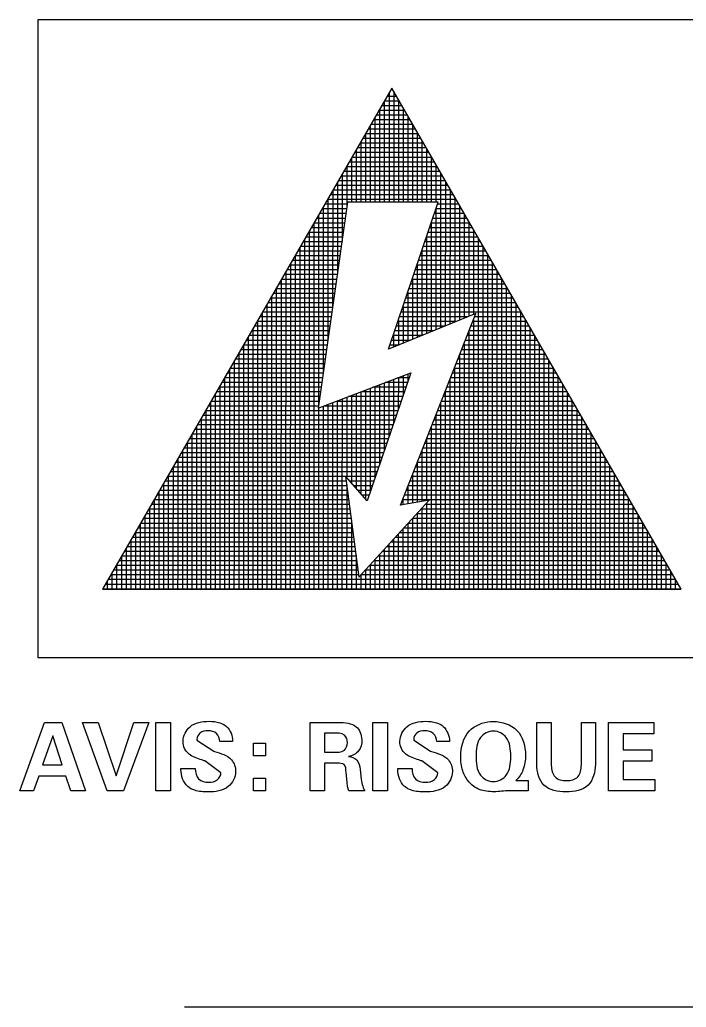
# Model space of a CAD drawing. Header units: inches. Extents: x 0 to 34, y 0 to 22.
# Drawn here: x 7.926 to 8.413, y 2.389 to 3.112 of the extents above; entities that cross this region are included whole.
import ezdxf

# ---------------------------------------------------------------- set-up
doc = ezdxf.new("R2010")
doc.units = ezdxf.units.IN
doc.header["$LTSCALE"] = 1.87
doc.header["$MEASUREMENT"] = 0
doc.layers.get('0').update_dxf_attribs({"linetype": 'CONTINUOUS'})

msp = doc.modelspace()

# ---------------------------------------------------------------- linework, layer by layer
at = {"color": 5}
for p, q in [((7.9388, 3.112), (7.9388, 2.64503)), ((9.69913, 3.112), (7.9388, 3.112)), ((8.19789, 3.06185), (7.9862, 2.69518)), ((8.40958, 2.69518), (8.19789, 3.06185)), ((8.19931, 3.0594), (8.19928, 2.97841)), ((8.19243, 3.05239), (8.19241, 2.97841)), ((8.2033, 3.05248), (8.19248, 3.05248)), ((8.20131, 3.05591), (8.19447, 3.05591)), ((8.19587, 3.05834), (8.19585, 2.97841)), ((8.20274, 3.05345), (8.20272, 2.97841)), ((8.20727, 3.04561), (8.18852, 3.04561)), ((8.189, 3.04644), (8.18897, 2.97841)), ((8.20528, 3.04904), (8.1905, 3.04904)), ((8.20617, 3.0475), (8.20615, 2.97841)), ((8.21124, 3.03874), (8.18455, 3.03874)), ((8.18556, 3.04048), (8.18554, 2.97841)), ((8.20925, 3.04217), (8.18653, 3.04217)), ((8.20961, 3.04155), (8.20959, 2.97841)), ((8.2152, 3.03187), (8.18058, 3.03187)), ((8.18212, 3.03453), (8.1821, 2.97841)), ((8.21322, 3.0353), (8.18257, 3.0353)), ((8.21304, 3.03561), (8.21302, 2.97841)), ((8.21648, 3.02966), (8.21646, 2.97841)), ((8.17524, 3.02262), (8.17523, 2.97841)), ((8.21917, 3.025), (8.17661, 3.025)), ((8.21718, 3.02843), (8.1786, 3.02843)), ((8.17868, 3.02857), (8.17867, 2.97841)), ((8.2199, 3.02371), (8.21989, 2.97841)), ((8.17181, 3.01667), (8.17179, 2.97841)), ((8.22313, 3.01812), (8.17265, 3.01812)), ((8.22115, 3.02156), (8.17463, 3.02156)), ((8.22334, 3.01777), (8.22333, 2.97841)), ((8.22909, 3.00782), (8.1667, 3.00782)), ((8.16837, 3.01072), (8.16836, 2.97841)), ((8.2271, 3.01125), (8.16868, 3.01125)), ((8.22512, 3.01469), (8.17066, 3.01469)), ((8.22677, 3.01182), (8.22676, 2.97841)), ((8.23305, 3.00094), (8.16273, 3.00094)), ((8.23107, 3.00438), (8.16472, 3.00438)), ((8.16493, 3.00476), (8.16492, 2.97399)), ((8.23021, 3.00587), (8.2302, 2.97841)), ((8.23702, 2.99407), (8.15876, 2.99407)), ((8.23503, 2.99751), (8.16075, 2.99751)), ((8.1615, 2.99881), (8.16148, 2.94989)), ((8.23364, 2.99992), (8.23361, 2.88626)), ((8.23708, 2.99398), (8.23705, 2.88767)), ((8.15462, 2.9869), (8.1546, 2.9017)), ((8.24099, 2.9872), (8.15479, 2.9872)), ((8.239, 2.99064), (8.15678, 2.99064)), ((8.15806, 2.99285), (8.15804, 2.9258)), ((8.24051, 2.98803), (8.24048, 2.88907)), ((8.24495, 2.98033), (8.15083, 2.98033)), ((8.15118, 2.98095), (8.15115, 2.87761)), ((8.24297, 2.98377), (8.15281, 2.98377)), ((8.24394, 2.98208), (8.24392, 2.89048)), ((8.16556, 2.97841), (8.14401, 2.82762)), ((8.16485, 2.97346), (8.14686, 2.97346)), ((8.14775, 2.975), (8.14771, 2.85351)), ((8.16534, 2.9769), (8.14885, 2.9769)), ((8.23177, 2.97841), (8.16556, 2.97841)), ((8.19559, 2.8707), (8.23177, 2.97841)), ((8.24892, 2.97346), (8.23011, 2.97346)), ((8.2302, 2.97372), (8.23017, 2.88485)), ((8.24694, 2.9769), (8.23127, 2.9769)), ((8.24738, 2.97613), (8.24735, 2.89189)), ((8.16387, 2.96659), (8.14289, 2.96659)), ((8.14431, 2.96904), (8.14427, 2.82942)), ((8.16436, 2.97003), (8.14488, 2.97003)), ((8.25289, 2.96659), (8.2278, 2.96659)), ((8.2509, 2.97003), (8.22896, 2.97003)), ((8.25081, 2.97019), (8.25079, 2.89329)), ((8.16289, 2.95972), (8.13893, 2.95972)), ((8.14087, 2.96309), (8.14081, 2.73876)), ((8.16338, 2.96316), (8.14091, 2.96316)), ((8.25685, 2.95972), (8.2255, 2.95972)), ((8.25487, 2.96316), (8.22665, 2.96316)), ((8.22676, 2.96348), (8.22674, 2.88345)), ((8.25424, 2.96424), (8.25422, 2.8947)), ((8.25768, 2.95829), (8.25766, 2.89611)), ((8.134, 2.95118), (8.13392, 2.69518)), ((8.1619, 2.95285), (8.13496, 2.95285)), ((8.16239, 2.95628), (8.13694, 2.95628)), ((8.13744, 2.95713), (8.13737, 2.73779)), ((8.26082, 2.95285), (8.22319, 2.95285)), ((8.22332, 2.95325), (8.2233, 2.88204)), ((8.25884, 2.95628), (8.22434, 2.95628)), ((8.26111, 2.95235), (8.26104, 2.69518)), ((8.13056, 2.94523), (8.13049, 2.69518)), ((8.16092, 2.94598), (8.131, 2.94598)), ((8.16141, 2.94941), (8.13298, 2.94941)), ((8.21989, 2.94301), (8.21987, 2.88063)), ((8.26479, 2.94598), (8.22088, 2.94598)), ((8.26281, 2.94941), (8.22203, 2.94941)), ((8.26455, 2.9464), (8.26447, 2.69518)), ((8.15945, 2.93567), (8.12504, 2.93567)), ((8.15994, 2.93911), (8.12703, 2.93911)), ((8.12713, 2.93927), (8.12705, 2.69518)), ((8.16043, 2.94254), (8.12901, 2.94254)), ((8.27074, 2.93567), (8.21742, 2.93567)), ((8.26876, 2.93911), (8.21857, 2.93911)), ((8.26677, 2.94254), (8.21972, 2.94254)), ((8.26798, 2.94045), (8.26791, 2.69518)), ((8.15847, 2.9288), (8.12108, 2.9288)), ((8.15896, 2.93224), (8.12306, 2.93224)), ((8.12369, 2.93332), (8.12362, 2.69518)), ((8.2747, 2.9288), (8.21511, 2.9288)), ((8.27272, 2.93224), (8.21626, 2.93224)), ((8.21644, 2.93278), (8.21643, 2.87923)), ((8.27141, 2.9345), (8.27134, 2.69518)), ((8.27485, 2.92855), (8.27478, 2.69518)), ((8.11681, 2.92141), (8.11675, 2.69518)), ((8.15749, 2.92193), (8.11711, 2.92193)), ((8.15798, 2.92537), (8.11909, 2.92537)), ((8.12025, 2.92737), (8.12019, 2.73295)), ((8.27867, 2.92193), (8.2128, 2.92193)), ((8.21301, 2.92254), (8.21299, 2.87782)), ((8.27669, 2.92537), (8.21396, 2.92537)), ((8.27828, 2.92261), (8.27822, 2.69518)), ((8.1565, 2.91506), (8.11314, 2.91506)), ((8.11337, 2.91546), (8.11331, 2.69518)), ((8.157, 2.91849), (8.11513, 2.91849)), ((8.28264, 2.91506), (8.21049, 2.91506)), ((8.28066, 2.91849), (8.21165, 2.91849)), ((8.28172, 2.91666), (8.28165, 2.69518)), ((8.15552, 2.90819), (8.10918, 2.90819)), ((8.10994, 2.90951), (8.10989, 2.73004)), ((8.15601, 2.91162), (8.11116, 2.91162)), ((8.28661, 2.90819), (8.20818, 2.90819)), ((8.28462, 2.91162), (8.20934, 2.91162)), ((8.20957, 2.91231), (8.20956, 2.87641)), ((8.28515, 2.91071), (8.28509, 2.69518)), ((8.15454, 2.90131), (8.10521, 2.90131)), ((8.1065, 2.90355), (8.10645, 2.72907)), ((8.15503, 2.90475), (8.10719, 2.90475)), ((8.29057, 2.90131), (8.20588, 2.90131)), ((8.20613, 2.90207), (8.20612, 2.87501)), ((8.28859, 2.90475), (8.20703, 2.90475)), ((8.28858, 2.90476), (8.28852, 2.69518)), ((8.15356, 2.89444), (8.10124, 2.89444)), ((8.10306, 2.8976), (8.10301, 2.72811)), ((8.15405, 2.89788), (8.10322, 2.89788)), ((8.25948, 2.89685), (8.19559, 2.8707)), ((8.2536, 2.89444), (8.20357, 2.89444)), ((8.20422, 2.75663), (8.25948, 2.89685)), ((8.29256, 2.89788), (8.20472, 2.89788)), ((8.25766, 2.89223), (8.2576, 2.69518)), ((8.29454, 2.89444), (8.25853, 2.89444)), ((8.29202, 2.89882), (8.29196, 2.69518)), ((8.29545, 2.89287), (8.29539, 2.69518)), ((8.09619, 2.88569), (8.09614, 2.72617)), ((8.15258, 2.88757), (8.09727, 2.88757)), ((8.15307, 2.89101), (8.09926, 2.89101)), ((8.09963, 2.89164), (8.09957, 2.72714)), ((8.23682, 2.88757), (8.20126, 2.88757)), ((8.24521, 2.89101), (8.20241, 2.89101)), ((8.20269, 2.89184), (8.20268, 2.8736)), ((8.29851, 2.88757), (8.25582, 2.88757)), ((8.29652, 2.89101), (8.25718, 2.89101)), ((8.29888, 2.88692), (8.29883, 2.69518)), ((8.09275, 2.87974), (8.0927, 2.7252)), ((8.15159, 2.8807), (8.09331, 2.8807)), ((8.15209, 2.88414), (8.09529, 2.88414)), ((8.22003, 2.8807), (8.19895, 2.8807)), ((8.19925, 2.8816), (8.19925, 2.87219)), ((8.22842, 2.88414), (8.20011, 2.88414)), ((8.30248, 2.8807), (8.25312, 2.8807)), ((8.25422, 2.8835), (8.25416, 2.69518)), ((8.30049, 2.88414), (8.25447, 2.88414)), ((8.30232, 2.88098), (8.30226, 2.69518)), ((8.15012, 2.8704), (8.08736, 2.8704)), ((8.08931, 2.87378), (8.08927, 2.72423)), ((8.15061, 2.87383), (8.08934, 2.87383)), ((8.15111, 2.87727), (8.09132, 2.87727)), ((8.20325, 2.87383), (8.19664, 2.87383)), ((8.21164, 2.87727), (8.19779, 2.87727)), ((8.30842, 2.8704), (8.24905, 2.8704)), ((8.30644, 2.87383), (8.25041, 2.87383)), ((8.25078, 2.87478), (8.25073, 2.69518)), ((8.30446, 2.87727), (8.25176, 2.87727)), ((8.30575, 2.87503), (8.3057, 2.69518)), ((8.14914, 2.86353), (8.08339, 2.86353)), ((8.14963, 2.86696), (8.08537, 2.86696)), ((8.08588, 2.86783), (8.08583, 2.72326)), ((8.31239, 2.86353), (8.24635, 2.86353)), ((8.24735, 2.86605), (8.24729, 2.69518)), ((8.31041, 2.86696), (8.2477, 2.86696)), ((8.30918, 2.86908), (8.30913, 2.69518)), ((8.14816, 2.85666), (8.07942, 2.85666)), ((8.14865, 2.86009), (8.08141, 2.86009)), ((8.08244, 2.86188), (8.0824, 2.7223)), ((8.31636, 2.85666), (8.24364, 2.85666)), ((8.2439, 2.85733), (8.24386, 2.69518)), ((8.31437, 2.86009), (8.245, 2.86009)), ((8.31262, 2.86313), (8.31257, 2.69518)), ((8.31605, 2.85718), (8.316, 2.69518)), ((8.14718, 2.84978), (8.07546, 2.84978)), ((8.07556, 2.84997), (8.07553, 2.72036)), ((8.14767, 2.85322), (8.07744, 2.85322)), ((8.079, 2.85592), (8.07896, 2.72133)), ((8.14401, 2.82762), (8.21184, 2.85348)), ((8.21184, 2.85348), (8.17985, 2.75967)), ((8.21058, 2.84978), (8.20214, 2.84978)), ((8.20268, 2.84999), (8.20267, 2.82659)), ((8.20611, 2.8513), (8.20611, 2.83668)), ((8.20955, 2.85261), (8.20955, 2.84676)), ((8.32033, 2.84978), (8.24093, 2.84978)), ((8.31834, 2.85322), (8.24229, 2.85322)), ((8.31949, 2.85124), (8.31944, 2.69518)), ((8.1462, 2.84291), (8.07149, 2.84291)), ((8.07213, 2.84402), (8.07209, 2.71939)), ((8.14669, 2.84635), (8.07347, 2.84635)), ((8.18206, 2.84213), (8.18204, 2.7661)), ((8.20824, 2.84291), (8.18412, 2.84291)), ((8.1855, 2.84344), (8.18548, 2.77618)), ((8.18894, 2.84475), (8.18892, 2.78626)), ((8.19237, 2.84606), (8.19236, 2.79635)), ((8.20941, 2.84635), (8.19313, 2.84635)), ((8.19581, 2.84737), (8.19579, 2.80643)), ((8.19924, 2.84868), (8.19923, 2.81651)), ((8.32429, 2.84291), (8.23822, 2.84291)), ((8.32231, 2.84635), (8.23958, 2.84635)), ((8.24047, 2.84861), (8.24042, 2.69518)), ((8.32292, 2.84529), (8.32288, 2.69518)), ((8.14522, 2.83604), (8.06752, 2.83604)), ((8.06869, 2.83806), (8.06866, 2.71842)), ((8.1457, 2.83948), (8.06951, 2.83948)), ((8.16145, 2.83427), (8.16142, 2.74457)), ((8.16489, 2.83557), (8.16487, 2.77697)), ((8.20589, 2.83604), (8.16611, 2.83604)), ((8.16832, 2.83689), (8.1683, 2.77301)), ((8.17176, 2.8382), (8.17174, 2.76904)), ((8.20707, 2.83948), (8.17511, 2.83948)), ((8.17519, 2.83951), (8.17517, 2.76507)), ((8.17863, 2.84082), (8.1786, 2.76111)), ((8.32826, 2.83604), (8.23552, 2.83604)), ((8.32627, 2.83948), (8.23687, 2.83948)), ((8.23703, 2.83989), (8.23699, 2.69518)), ((8.32635, 2.83934), (8.32631, 2.69518)), ((8.14423, 2.82917), (8.06355, 2.82917)), ((8.06525, 2.83211), (8.06522, 2.71746)), ((8.14472, 2.83261), (8.06554, 2.83261)), ((8.14427, 2.82772), (8.14424, 2.73973)), ((8.1477, 2.82902), (8.14768, 2.7407)), ((8.20355, 2.82917), (8.14809, 2.82917)), ((8.15114, 2.83033), (8.15111, 2.74166)), ((8.15457, 2.83164), (8.15455, 2.74263)), ((8.20472, 2.83261), (8.1571, 2.83261)), ((8.15801, 2.83296), (8.15798, 2.7436)), ((8.33223, 2.82917), (8.23281, 2.82917)), ((8.23359, 2.83116), (8.23355, 2.69518)), ((8.33024, 2.83261), (8.23416, 2.83261)), ((8.32979, 2.8334), (8.32975, 2.69518)), ((8.33322, 2.82745), (8.33318, 2.69518)), ((8.05838, 2.8202), (8.05834, 2.69518)), ((8.20121, 2.8223), (8.05959, 2.8223)), ((8.20238, 2.82574), (8.06157, 2.82574)), ((8.06181, 2.82616), (8.06178, 2.69518)), ((8.33619, 2.8223), (8.2301, 2.8223)), ((8.23015, 2.82244), (8.23012, 2.69518)), ((8.33421, 2.82574), (8.23146, 2.82574)), ((8.33665, 2.8215), (8.33662, 2.69518)), ((8.05494, 2.81425), (8.0549, 2.69518)), ((8.19887, 2.81543), (8.05562, 2.81543)), ((8.20003, 2.81887), (8.05761, 2.81887)), ((8.22672, 2.81371), (8.22668, 2.69518)), ((8.34016, 2.81543), (8.22739, 2.81543)), ((8.33818, 2.81887), (8.22875, 2.81887)), ((8.34009, 2.81555), (8.34005, 2.69518)), ((8.0515, 2.80829), (8.05147, 2.69518)), ((8.19652, 2.80856), (8.05165, 2.80856)), ((8.19769, 2.812), (8.05364, 2.812)), ((8.34413, 2.80856), (8.22468, 2.80856)), ((8.34215, 2.812), (8.22604, 2.812)), ((8.34352, 2.80961), (8.34349, 2.69518)), ((8.19301, 2.79825), (8.0457, 2.79825)), ((8.19418, 2.80169), (8.04769, 2.80169)), ((8.04807, 2.80234), (8.04804, 2.71261)), ((8.19535, 2.80512), (8.04967, 2.80512)), ((8.35008, 2.79825), (8.22063, 2.79825)), ((8.34809, 2.80169), (8.22198, 2.80169)), ((8.22328, 2.80499), (8.22327, 2.75987)), ((8.34611, 2.80512), (8.22333, 2.80512)), ((8.34696, 2.80366), (8.34692, 2.69518)), ((8.19066, 2.79138), (8.04174, 2.79138)), ((8.19183, 2.79482), (8.04372, 2.79482)), ((8.04463, 2.79639), (8.04461, 2.71164)), ((8.35404, 2.79138), (8.21792, 2.79138)), ((8.35206, 2.79482), (8.21927, 2.79482)), ((8.21984, 2.79626), (8.21983, 2.75929)), ((8.35039, 2.79771), (8.35036, 2.69518)), ((8.35382, 2.79176), (8.35379, 2.69518)), ((8.03776, 2.78448), (8.03773, 2.70971)), ((8.18832, 2.78451), (8.03777, 2.78451)), ((8.18949, 2.78794), (8.03976, 2.78794)), ((8.04119, 2.79044), (8.04117, 2.71068)), ((8.35801, 2.78451), (8.21521, 2.78451)), ((8.2164, 2.78754), (8.21639, 2.7587)), ((8.35603, 2.78794), (8.21656, 2.78794)), ((8.35726, 2.78582), (8.35723, 2.69518)), ((8.16407, 2.77764), (8.0338, 2.77764)), ((8.03432, 2.77853), (8.03429, 2.70874)), ((8.18715, 2.78107), (8.03579, 2.78107)), ((8.16403, 2.77794), (8.17387, 2.7038)), ((8.17985, 2.75967), (8.16403, 2.77794)), ((8.18598, 2.77764), (8.16429, 2.77764)), ((8.36198, 2.77764), (8.2125, 2.77764)), ((8.21296, 2.77882), (8.21296, 2.75812)), ((8.36, 2.78107), (8.21385, 2.78107)), ((8.36069, 2.77987), (8.36067, 2.69518)), ((8.16498, 2.77077), (8.02984, 2.77077)), ((8.03088, 2.77257), (8.03086, 2.69518)), ((8.16452, 2.7742), (8.03182, 2.7742)), ((8.16487, 2.77163), (8.16484, 2.69518)), ((8.1848, 2.7742), (8.16726, 2.7742)), ((8.18363, 2.77077), (8.17024, 2.77077)), ((8.20953, 2.77009), (8.20952, 2.75753)), ((8.36594, 2.77077), (8.20979, 2.77077)), ((8.36396, 2.7742), (8.21115, 2.7742)), ((8.36413, 2.77392), (8.3641, 2.69518)), ((8.16589, 2.7639), (8.02587, 2.7639)), ((8.02744, 2.76662), (8.02742, 2.69518)), ((8.16544, 2.76733), (8.02785, 2.76733)), ((8.18246, 2.76733), (8.17321, 2.76733)), ((8.18129, 2.7639), (8.17619, 2.7639)), ((8.36991, 2.7639), (8.20708, 2.7639)), ((8.36793, 2.76733), (8.20844, 2.76733)), ((8.36756, 2.76798), (8.36754, 2.69518)), ((8.37099, 2.76203), (8.37097, 2.69518)), ((8.02057, 2.75472), (8.02055, 2.69518)), ((8.1668, 2.75703), (8.0219, 2.75703)), ((8.16635, 2.76046), (8.02389, 2.76046)), ((8.02401, 2.76067), (8.02399, 2.70583)), ((8.17387, 2.7038), (8.22529, 2.76022)), ((8.22529, 2.76022), (8.20422, 2.75663)), ((8.3719, 2.76046), (8.20573, 2.76046)), ((8.20609, 2.76137), (8.20609, 2.75695)), ((8.37388, 2.75703), (8.22239, 2.75703)), ((8.22326, 2.75799), (8.22325, 2.69518)), ((8.37442, 2.75608), (8.37441, 2.69518)), ((8.01713, 2.74876), (8.01712, 2.69518)), ((8.16772, 2.75015), (8.01794, 2.75015)), ((8.16726, 2.75359), (8.01992, 2.75359)), ((8.37785, 2.75015), (8.21612, 2.75015)), ((8.21639, 2.75045), (8.21637, 2.69518)), ((8.37586, 2.75359), (8.21925, 2.75359)), ((8.21983, 2.75422), (8.21981, 2.69518)), ((8.37786, 2.75013), (8.37785, 2.69518)), ((8.01369, 2.74281), (8.01368, 2.69518)), ((8.16863, 2.74328), (8.01397, 2.74328)), ((8.16817, 2.74672), (8.01595, 2.74672)), ((8.14768, 2.7407), (8.14766, 2.69518)), ((8.15111, 2.74166), (8.1511, 2.69518)), ((8.15455, 2.74263), (8.15453, 2.69518)), ((8.15798, 2.7436), (8.15797, 2.69518)), ((8.16142, 2.74457), (8.16141, 2.69518)), ((8.16829, 2.74582), (8.16828, 2.69518)), ((8.20952, 2.74291), (8.2095, 2.69518)), ((8.38181, 2.74328), (8.20986, 2.74328)), ((8.21296, 2.74668), (8.21294, 2.69518)), ((8.37983, 2.74672), (8.21299, 2.74672)), ((8.38129, 2.74418), (8.38128, 2.69518)), ((8.16954, 2.73641), (8.01, 2.73641)), ((8.01026, 2.73685), (8.01024, 2.69518)), ((8.16909, 2.73985), (8.01198, 2.73985)), ((8.13737, 2.73779), (8.13736, 2.69518)), ((8.14081, 2.73876), (8.14079, 2.69518)), ((8.14424, 2.73973), (8.14423, 2.69518)), ((8.20265, 2.73537), (8.20263, 2.69518)), ((8.38578, 2.73641), (8.20359, 2.73641)), ((8.20608, 2.73914), (8.20607, 2.69518)), ((8.3838, 2.73985), (8.20673, 2.73985)), ((8.38473, 2.73824), (8.38472, 2.69518)), ((8.17091, 2.72611), (8.00405, 2.72611)), ((8.17045, 2.72954), (8.00603, 2.72954)), ((8.00682, 2.7309), (8.00681, 2.69518)), ((8.17, 2.73298), (8.00802, 2.73298)), ((8.09614, 2.72617), (8.09613, 2.69518)), ((8.09957, 2.72714), (8.09957, 2.69518)), ((8.10301, 2.72811), (8.103, 2.69518)), ((8.10645, 2.72907), (8.10644, 2.69518)), ((8.10989, 2.73004), (8.10987, 2.69518)), ((8.12019, 2.73295), (8.12018, 2.69518)), ((8.39173, 2.72611), (8.1942, 2.72611)), ((8.19577, 2.72783), (8.19576, 2.69518)), ((8.38975, 2.72954), (8.19733, 2.72954)), ((8.19921, 2.7316), (8.1992, 2.69518)), ((8.38776, 2.73298), (8.20046, 2.73298)), ((8.38816, 2.73229), (8.38815, 2.69518)), ((8.39159, 2.72634), (8.39159, 2.69518)), ((7.99994, 2.71899), (7.99994, 2.69518)), ((8.17182, 2.71924), (8.00009, 2.71924)), ((8.17137, 2.72267), (8.00207, 2.72267)), ((8.00338, 2.72495), (8.00337, 2.69518)), ((8.07209, 2.71939), (8.07208, 2.69518)), ((8.07553, 2.72036), (8.07552, 2.69518)), ((8.07896, 2.72133), (8.07896, 2.69518)), ((8.0824, 2.7223), (8.08239, 2.69518)), ((8.08583, 2.72326), (8.08583, 2.69518)), ((8.08927, 2.72423), (8.08926, 2.69518)), ((8.0927, 2.7252), (8.0927, 2.69518)), ((8.17172, 2.72), (8.17171, 2.69518)), ((8.3957, 2.71924), (8.18794, 2.71924)), ((8.1889, 2.72029), (8.18889, 2.69518)), ((8.39372, 2.72267), (8.19107, 2.72267)), ((8.19233, 2.72406), (8.19233, 2.69518)), ((8.39503, 2.7204), (8.39502, 2.69518)), ((8.17274, 2.71237), (7.99612, 2.71237)), ((7.99651, 2.71304), (7.9965, 2.69518)), ((8.17228, 2.7158), (7.9981, 2.7158)), ((8.04461, 2.71164), (8.0446, 2.69518)), ((8.04804, 2.71261), (8.04803, 2.69518)), ((8.06522, 2.71746), (8.06521, 2.69518)), ((8.06866, 2.71842), (8.06865, 2.69518)), ((8.39966, 2.71237), (8.18167, 2.71237)), ((8.18202, 2.71275), (8.18202, 2.69518)), ((8.39768, 2.7158), (8.18481, 2.7158)), ((8.18546, 2.71652), (8.18546, 2.69518)), ((8.39846, 2.71445), (8.39846, 2.69518)), ((8.17365, 2.70549), (7.99215, 2.70549)), ((7.99307, 2.70709), (7.99307, 2.69518)), ((8.17319, 2.70893), (7.99413, 2.70893)), ((8.02399, 2.70583), (8.02399, 2.69518)), ((8.03429, 2.70874), (8.03429, 2.69518)), ((8.03773, 2.70971), (8.03773, 2.69518)), ((8.04117, 2.71068), (8.04116, 2.69518)), ((8.17515, 2.70521), (8.17515, 2.69518)), ((8.40363, 2.70549), (8.17541, 2.70549)), ((8.40165, 2.70893), (8.17854, 2.70893)), ((8.17859, 2.70898), (8.17859, 2.69518)), ((8.4019, 2.7085), (8.40189, 2.69518)), ((8.4076, 2.69862), (7.98818, 2.69862)), ((7.98963, 2.70113), (7.98963, 2.69518)), ((8.40561, 2.70206), (7.99017, 2.70206)), ((8.40533, 2.70255), (8.40533, 2.69518)), ((8.40958, 2.69519), (7.9862, 2.69519)), ((7.9862, 2.69518), (8.40958, 2.69518)), ((7.9388, 2.64503), (9.69913, 2.64503)), ((7.92558, 2.54745), (7.94371, 2.59746)), ((7.94371, 2.59746), (7.95633, 2.59746)), ((7.95633, 2.59746), (7.97376, 2.54745)), ((7.98962, 2.54745), (7.97141, 2.59746)), ((7.97141, 2.59746), (7.98301, 2.59746)), ((7.98301, 2.59746), (7.99619, 2.55836)), ((7.99619, 2.55836), (8.00905, 2.59746)), ((8.01996, 2.59746), (8.00155, 2.54745)), ((8.00905, 2.59746), (8.01996, 2.59746)), ((8.02529, 2.54745), (8.02529, 2.59746)), ((8.02529, 2.59746), (8.03594, 2.59746)), ((8.03594, 2.59746), (8.03594, 2.54745)), ((8.13822, 2.54745), (8.13822, 2.59746)), ((8.13822, 2.59746), (8.15901, 2.59746)), ((8.18399, 2.54745), (8.18399, 2.59746)), ((8.18399, 2.59746), (8.19464, 2.59746)), ((8.19464, 2.59746), (8.19464, 2.54745)), ((8.30398, 2.56667), (8.30398, 2.59746)), ((8.30398, 2.59746), (8.31463, 2.59746)), ((8.31463, 2.59746), (8.31463, 2.56593)), ((8.33663, 2.5664), (8.33663, 2.59746)), ((8.33663, 2.59746), (8.34691, 2.59746)), ((8.34691, 2.59746), (8.34691, 2.56667)), ((8.35642, 2.54745), (8.35642, 2.59746)), ((8.35642, 2.59746), (8.38959, 2.59746)), ((8.38959, 2.59746), (8.38959, 2.58918)), ((8.14873, 2.58973), (8.14873, 2.57572)), ((8.15503, 2.58973), (8.14873, 2.58973)), ((8.36727, 2.58918), (8.36727, 2.57738)), ((8.38959, 2.58918), (8.36727, 2.58918)), ((7.94982, 2.5876), (7.94226, 2.5664)), ((7.9567, 2.5664), (7.94982, 2.5876)), ((8.05525, 2.58456), (8.06756, 2.57655)), ((8.08139, 2.58349), (8.0721, 2.58349)), ((8.08139, 2.58376), (8.08139, 2.58349)), ((8.09659, 2.57315), (8.09659, 2.58231)), ((8.09659, 2.58231), (8.10534, 2.58231)), ((8.10534, 2.58231), (8.10534, 2.57315)), ((8.21396, 2.58456), (8.22627, 2.57655)), ((8.2401, 2.58349), (8.23081, 2.58349)), ((8.2401, 2.58376), (8.2401, 2.58349)), ((8.06756, 2.57655), (8.0682, 2.57633)), ((8.14873, 2.57572), (8.15503, 2.57572)), ((8.22627, 2.57655), (8.22691, 2.57633)), ((8.36727, 2.57738), (8.3882, 2.57738)), ((8.3882, 2.57738), (8.3882, 2.56924)), ((8.07285, 2.56057), (8.06109, 2.56929)), ((8.10534, 2.57315), (8.09659, 2.57315)), ((8.14873, 2.56759), (8.14873, 2.54745)), ((8.15795, 2.56759), (8.14873, 2.56759)), ((8.23156, 2.56057), (8.2198, 2.56929)), ((8.36727, 2.56924), (8.36727, 2.55579)), ((8.3882, 2.56924), (8.36727, 2.56924)), ((7.94226, 2.5664), (7.9567, 2.5664)), ((8.04356, 2.56301), (8.04356, 2.5637)), ((8.04356, 2.5637), (8.05403, 2.5637)), ((8.16518, 2.55355), (8.16447, 2.56112)), ((8.1747, 2.56307), (8.17559, 2.55585)), ((8.20227, 2.56301), (8.20227, 2.5637)), ((8.20227, 2.5637), (8.21274, 2.5637)), ((7.93955, 2.5582), (7.93565, 2.54745)), ((7.95931, 2.5582), (7.93955, 2.5582)), ((7.96288, 2.54745), (7.95931, 2.5582)), ((8.09659, 2.54745), (8.09659, 2.5566)), ((8.09659, 2.5566), (8.10534, 2.5566)), ((8.10534, 2.5566), (8.10534, 2.54745)), ((8.28872, 2.55507), (8.29761, 2.55507)), ((8.29761, 2.55507), (8.29761, 2.54745)), ((8.36727, 2.55579), (8.39036, 2.55579)), ((8.39036, 2.55579), (8.39036, 2.54745)), ((7.93565, 2.54745), (7.92558, 2.54745)), ((7.97376, 2.54745), (7.96288, 2.54745)), ((8.00155, 2.54745), (7.98962, 2.54745)), ((8.03594, 2.54745), (8.02529, 2.54745)), ((8.10534, 2.54745), (8.09659, 2.54745)), ((8.14873, 2.54745), (8.13822, 2.54745)), ((8.17816, 2.54745), (8.16656, 2.54745)), ((8.19464, 2.54745), (8.18399, 2.54745)), ((8.29761, 2.54745), (8.2838, 2.54745)), ((8.39036, 2.54745), (8.35642, 2.54745)), ((10.61595, 2.38898), (8.04611, 2.38898))]:
    msp.add_line(p, q, dxfattribs=at)
for points, start_tangent, end_tangent in [([(8.06109, 2.56929), (8.05997, 2.56966), (8.05895, 2.57001), (8.04946, 2.57435), (8.04622, 2.57833), (8.04509, 2.5837), (8.05019, 2.59439), (8.0641, 2.59834), (8.07197, 2.59725)], (-0.942064, 0.335432), (0.951714, -0.306986)), ([(8.07197, 2.59725), (8.07687, 2.59451), (8.08139, 2.58376)], (0.951714, -0.306986), (0, -1)), ([(8.15901, 2.59746), (8.17182, 2.5944), (8.17593, 2.58488), (8.17363, 2.57664), (8.16623, 2.57251)], (1, 0), (-0.972867, -0.231366)), ([(8.2198, 2.56929), (8.21868, 2.56966), (8.21766, 2.57001), (8.20817, 2.57435), (8.20493, 2.57833), (8.20379, 2.5837), (8.2089, 2.59439), (8.22281, 2.59834), (8.23068, 2.59725)], (-0.942064, 0.335432), (0.951714, -0.306986)), ([(8.23068, 2.59725), (8.23558, 2.59451), (8.2401, 2.58376)], (0.951714, -0.306986), (0, -1)), ([(8.2838, 2.54745), (8.27828, 2.54711), (8.27268, 2.54677), (8.26191, 2.54849), (8.25421, 2.55413), (8.24987, 2.56213), (8.24831, 2.57257), (8.25476, 2.59131), (8.27018, 2.59813)], (-1, 0), (0.997008, 0.077296)), ([(8.27018, 2.59813), (8.27227, 2.59821), (8.28949, 2.59165), (8.29575, 2.57356), (8.29392, 2.56279), (8.28872, 2.55507)], (0.997008, 0.077296), (-0.759633, -0.650352)), ([(8.0721, 2.58349), (8.06954, 2.58941), (8.06343, 2.59145), (8.05745, 2.58973), (8.05522, 2.58509), (8.05525, 2.58456)], (-0.087673, 0.996149), (0.121868, -0.992546)), ([(8.15503, 2.57572), (8.16318, 2.57725), (8.16539, 2.58257), (8.1633, 2.58816), (8.15503, 2.58973)], (1, 0), (-1, 0)), ([(8.23081, 2.58349), (8.22825, 2.58941), (8.22214, 2.59145), (8.21616, 2.58973), (8.21393, 2.58509), (8.21396, 2.58456)], (-0.087673, 0.996149), (0.121868, -0.992546)), ([(8.28493, 2.57222), (8.28493, 2.57289), (8.28165, 2.58649), (8.27227, 2.5912), (8.26282, 2.5865), (8.25957, 2.57289)], (-0.00024, 1), (-0.003934, -0.999992)), ([(8.0682, 2.57633), (8.08061, 2.5701), (8.08357, 2.56149), (8.07824, 2.55055), (8.06336, 2.5466), (8.05362, 2.54783)], (0.949393, -0.314089), (-0.950656, 0.310247)), ([(8.22691, 2.57633), (8.23931, 2.5701), (8.24228, 2.56149), (8.23694, 2.55055), (8.22207, 2.5466), (8.21233, 2.54783)], (0.949393, -0.314089), (-0.950656, 0.310247)), ([(8.16447, 2.56112), (8.16302, 2.56664), (8.15795, 2.56759)], (-0.090187, 0.995925), (-1, 0)), ([(8.16623, 2.57251), (8.17221, 2.57001), (8.1747, 2.56307)], (0.993901, -0.110274), (0.123445, -0.992351)), ([(8.25957, 2.57289), (8.26281, 2.55896), (8.27227, 2.5542), (8.28171, 2.55894), (8.28493, 2.57222)], (-0.003934, -0.999992), (-0.00024, 1)), ([(8.05362, 2.54783), (8.04851, 2.55071), (8.04356, 2.56301)], (-0.950656, 0.310247), (0, 1)), ([(8.05403, 2.5637), (8.05649, 2.5562), (8.0639, 2.55368), (8.07037, 2.55564), (8.07285, 2.56057)], (0, -1), (0.008776, 0.999961)), ([(8.21233, 2.54783), (8.20722, 2.55071), (8.20227, 2.56301)], (-0.950656, 0.310247), (0, 1)), ([(8.21274, 2.5637), (8.2152, 2.5562), (8.22261, 2.55368), (8.22907, 2.55564), (8.23156, 2.56057)], (0, -1), (0.008776, 0.999961)), ([(8.34691, 2.56667), (8.34161, 2.55163), (8.32545, 2.54667), (8.30924, 2.55157), (8.30398, 2.56667)], (0, -1), (0, 1)), ([(8.31463, 2.56593), (8.3174, 2.55762), (8.32579, 2.55488), (8.33401, 2.55768), (8.33663, 2.5664)], (0, -1), (0, 1)), ([(8.16656, 2.54745), (8.16571, 2.54985), (8.16518, 2.55355)], (-0.45318, 0.891419), (-0.088484, 0.996078)), ([(8.17559, 2.55585), (8.1766, 2.55081), (8.17816, 2.54745)], (0.130757, -0.991414), (0.58774, -0.80905))]:
    msp.add_spline(points, degree=3, dxfattribs=dict(at, start_tangent=start_tangent, end_tangent=end_tangent))

doc.saveas('drawing.dxf')
